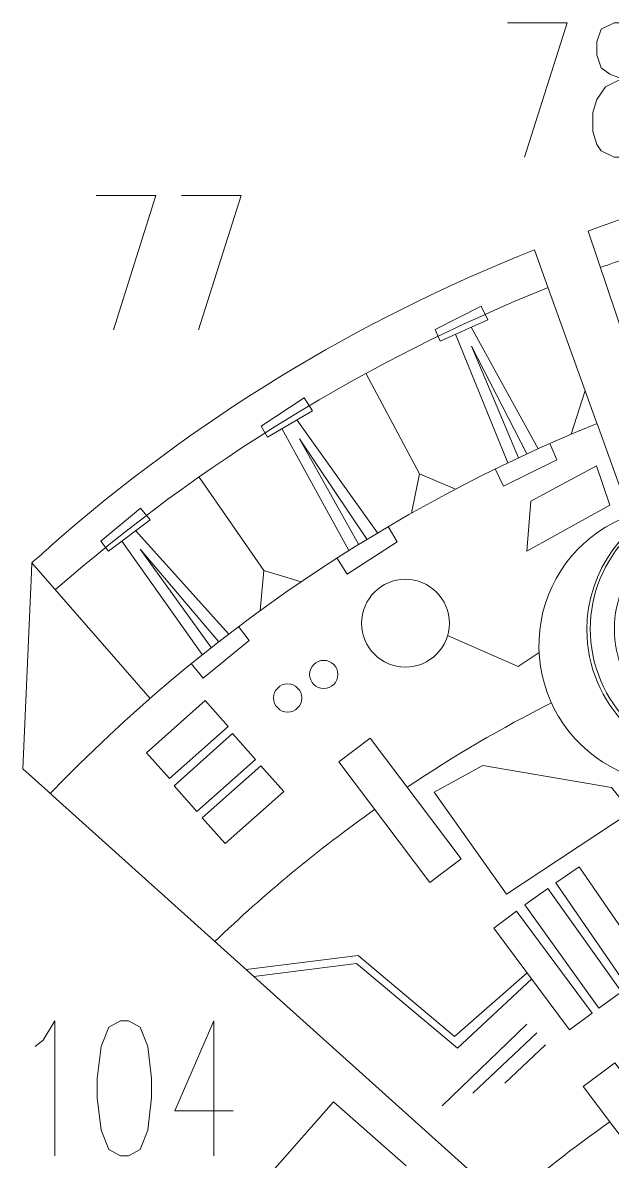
# Model space of a CAD drawing. Header units: inches. Extents: x -7.1 to 7.1, y -5.5 to 5.4.
# Drawn here: x -3.967 to -2.009, y 1.569 to 5.349 of the extents above; entities that cross this region are included whole.
import ezdxf

# ---------------------------------------------------------------- set-up
doc = ezdxf.new("R2010")
doc.units = ezdxf.units.IN
doc.header["$MEASUREMENT"] = 0
doc.layers.add('Layer 1', color=7, linetype='Continuous')

msp = doc.modelspace()

# ---------------------------------------------------------------- linework, layer by layer
at = {"layer": 'Layer 1', "color": 1, "lineweight": 9}
msp.add_ellipse((-2.6959, 3.3557), major_axis=(0, 0.1458), ratio=1, dxfattribs=at)
at = {"layer": 'Layer 1', "color": 5, "lineweight": 9}
for centre in [(-2.9674, 3.1856), (-3.0872, 3.1075)]:
    msp.add_ellipse(centre, major_axis=(0, 0.0469), ratio=1, dxfattribs=at)
at = {"layer": 'Layer 1', "color": 1, "lineweight": 9}
for points, knots in [([(-2.3568, 5.3494), (-2.3568, 5.3494), (-2.1587, 5.3494), (-2.1587, 5.3494), (-2.1587, 5.3494), (-2.1587, 5.3494), (-2.3, 4.9034), (-2.3, 4.9034)], [0, 0, 0, 0, 0.333333, 0.333333, 0.333333, 0.333333, 1, 1, 1, 1]), ([(-2.0031, 5.3494), (-2.0031, 5.3494), (-2.0455, 5.3278), (-2.0455, 5.3278), (-2.0455, 5.3278), (-2.0455, 5.3278), (-2.0599, 5.2857), (-2.0599, 5.2857), (-2.0599, 5.2857), (-2.0599, 5.2857), (-2.0599, 5.243), (-2.0599, 5.243), (-2.0599, 5.243), (-2.0599, 5.243), (-2.0455, 5.2003), (-2.0455, 5.2003), (-2.0455, 5.2003), (-2.0455, 5.2003), (-2.0175, 5.1793), (-2.0175, 5.1793), (-2.0175, 5.1793), (-2.0175, 5.1793), (-1.9607, 5.1583), (-1.9607, 5.1583), (-1.9607, 5.1583), (-1.9607, 5.1583), (-1.9183, 5.1366), (-1.9183, 5.1366), (-1.9183, 5.1366), (-1.9183, 5.1366), (-1.8903, 5.0945), (-1.8903, 5.0945), (-1.8903, 5.0945), (-1.8903, 5.0945), (-1.8758, 5.0519), (-1.8758, 5.0519), (-1.8758, 5.0519), (-1.8758, 5.0519), (-1.8758, 4.9881), (-1.8758, 4.9881), (-1.8758, 4.9881), (-1.8758, 4.9881), (-1.8903, 4.9454), (-1.8903, 4.9454), (-1.8903, 4.9454), (-1.8903, 4.9454), (-1.9043, 4.9244), (-1.9043, 4.9244), (-1.9043, 4.9244), (-1.9043, 4.9244), (-1.9467, 4.9034), (-1.9467, 4.9034), (-1.9467, 4.9034), (-1.9467, 4.9034), (-2.0031, 4.9034), (-2.0031, 4.9034), (-2.0031, 4.9034), (-2.0031, 4.9034), (-2.0455, 4.9244), (-2.0455, 4.9244), (-2.0455, 4.9244), (-2.0455, 4.9244), (-2.0599, 4.9454), (-2.0599, 4.9454), (-2.0599, 4.9454), (-2.0599, 4.9454), (-2.0739, 4.9881), (-2.0739, 4.9881), (-2.0739, 4.9881), (-2.0739, 4.9881), (-2.0739, 5.0519), (-2.0739, 5.0519), (-2.0739, 5.0519), (-2.0739, 5.0519), (-2.0599, 5.0945), (-2.0599, 5.0945), (-2.0599, 5.0945), (-2.0599, 5.0945), (-2.0315, 5.1366), (-2.0315, 5.1366), (-2.0315, 5.1366), (-2.0315, 5.1366), (-1.9891, 5.1583), (-1.9891, 5.1583), (-1.9891, 5.1583), (-1.9891, 5.1583), (-1.9327, 5.1793), (-1.9327, 5.1793), (-1.9327, 5.1793), (-1.9327, 5.1793), (-1.9043, 5.2003), (-1.9043, 5.2003), (-1.9043, 5.2003), (-1.9043, 5.2003), (-1.8903, 5.243), (-1.8903, 5.243), (-1.8903, 5.243), (-1.8903, 5.243), (-1.8903, 5.2857), (-1.8903, 5.2857), (-1.8903, 5.2857), (-1.8903, 5.2857), (-1.9043, 5.3278), (-1.9043, 5.3278), (-1.9043, 5.3278), (-1.9043, 5.3278), (-1.9467, 5.3494), (-1.9467, 5.3494), (-1.9467, 5.3494), (-1.9467, 5.3494), (-2.0031, 5.3494), (-2.0031, 5.3494)], [0, 0, 0, 0, 0.034483, 0.034483, 0.034483, 0.034483, 0.068966, 0.068966, 0.068966, 0.068966, 0.103448, 0.103448, 0.103448, 0.103448, 0.137931, 0.137931, 0.137931, 0.137931, 0.172414, 0.172414, 0.172414, 0.172414, 0.206897, 0.206897, 0.206897, 0.206897, 0.241379, 0.241379, 0.241379, 0.241379, 0.275862, 0.275862, 0.275862, 0.275862, 0.310345, 0.310345, 0.310345, 0.310345, 0.344828, 0.344828, 0.344828, 0.344828, 0.37931, 0.37931, 0.37931, 0.37931, 0.413793, 0.413793, 0.413793, 0.413793, 0.448276, 0.448276, 0.448276, 0.448276, 0.482759, 0.482759, 0.482759, 0.482759, 0.517241, 0.517241, 0.517241, 0.517241, 0.551724, 0.551724, 0.551724, 0.551724, 0.586207, 0.586207, 0.586207, 0.586207, 0.62069, 0.62069, 0.62069, 0.62069, 0.655172, 0.655172, 0.655172, 0.655172, 0.689655, 0.689655, 0.689655, 0.689655, 0.724138, 0.724138, 0.724138, 0.724138, 0.758621, 0.758621, 0.758621, 0.758621, 0.793103, 0.793103, 0.793103, 0.793103, 0.827586, 0.827586, 0.827586, 0.827586, 0.862069, 0.862069, 0.862069, 0.862069, 0.896552, 0.896552, 0.896552, 0.896552, 0.931034, 0.931034, 0.931034, 0.931034, 1, 1, 1, 1]), ([(-3.723, 4.776), (-3.723, 4.776), (-3.5249, 4.776), (-3.5249, 4.776), (-3.5249, 4.776), (-3.5249, 4.776), (-3.6661, 4.33), (-3.6661, 4.33)], [0, 0, 0, 0, 0.333333, 0.333333, 0.333333, 0.333333, 1, 1, 1, 1]), ([(-3.4401, 4.776), (-3.4401, 4.776), (-3.242, 4.776), (-3.242, 4.776), (-3.242, 4.776), (-3.242, 4.776), (-3.3837, 4.33), (-3.3837, 4.33)], [0, 0, 0, 0, 0.333333, 0.333333, 0.333333, 0.333333, 1, 1, 1, 1]), ([(-2.5807, 4.2928), (-2.5807, 4.2928), (-2.5977, 4.3312), (-2.5977, 4.3312), (-2.5977, 4.3312), (-2.5977, 4.3312), (-2.4446, 4.408), (-2.4446, 4.408), (-2.4446, 4.408), (-2.4446, 4.408), (-2.4227, 4.363), (-2.4227, 4.363), (-2.4227, 4.363), (-2.4227, 4.363), (-2.5807, 4.2928), (-2.5807, 4.2928)], [0, 0, 0, 0, 0.2, 0.2, 0.2, 0.2, 0.4, 0.4, 0.4, 0.4, 0.6, 0.6, 0.6, 0.6, 1, 1, 1, 1]), ([(-3.1539, 3.9736), (-3.1539, 3.9736), (-3.1752, 4.0098), (-3.1752, 4.0098), (-3.1752, 4.0098), (-3.1752, 4.0098), (-3.0319, 4.1036), (-3.0319, 4.1036), (-3.0319, 4.1036), (-3.0319, 4.1036), (-3.005, 4.0614), (-3.005, 4.0614), (-3.005, 4.0614), (-3.005, 4.0614), (-3.1539, 3.9736), (-3.1539, 3.9736)], [0, 0, 0, 0, 0.2, 0.2, 0.2, 0.2, 0.4, 0.4, 0.4, 0.4, 0.6, 0.6, 0.6, 0.6, 1, 1, 1, 1]), ([(-2.2167, 3.9523), (-2.2167, 3.9523), (-2.1929, 3.8984), (-2.1929, 3.8984), (-2.1929, 3.8984), (-2.1929, 3.8984), (-2.3703, 3.811), (-2.3703, 3.811), (-2.3703, 3.811), (-2.3703, 3.811), (-2.3981, 3.8679), (-2.3981, 3.8679)], [0, 0, 0, 0, 0.25, 0.25, 0.25, 0.25, 0.5, 0.5, 0.5, 0.5, 1, 1, 1, 1]), ([(-1.5124, 2.9164), (-1.7445, 2.8447), (-1.9907, 2.9748), (-2.0624, 3.2068), (-2.0624, 3.2068), (-2.1341, 3.4389), (-2.0041, 3.6852), (-1.772, 3.7569), (-1.772, 3.7569), (-1.5399, 3.8286), (-1.2937, 3.6986), (-1.222, 3.4665), (-1.222, 3.4665), (-1.1503, 3.2344), (-1.2803, 2.9881), (-1.5124, 2.9164)], [0, 0, 0, 0, 0.2, 0.2, 0.2, 0.2, 0.4, 0.4, 0.4, 0.4, 0.6, 0.6, 0.6, 0.6, 1, 1, 1, 1]), ([(-3.6821, 3.5948), (-3.6821, 3.5948), (-3.7074, 3.6284), (-3.7074, 3.6284), (-3.7074, 3.6284), (-3.7074, 3.6284), (-3.5756, 3.7378), (-3.5756, 3.7378), (-3.5756, 3.7378), (-3.5756, 3.7378), (-3.5441, 3.6989), (-3.5441, 3.6989), (-3.5441, 3.6989), (-3.5441, 3.6989), (-3.6821, 3.5948), (-3.6821, 3.5948)], [0, 0, 0, 0, 0.2, 0.2, 0.2, 0.2, 0.4, 0.4, 0.4, 0.4, 0.6, 0.6, 0.6, 0.6, 1, 1, 1, 1]), ([(-1.5361, 2.9933), (-1.7258, 2.9347), (-1.927, 3.041), (-1.9856, 3.2306), (-1.9856, 3.2306), (-2.0441, 3.4202), (-1.9379, 3.6215), (-1.7483, 3.68), (-1.7483, 3.68), (-1.5586, 3.7386), (-1.3574, 3.6324), (-1.2988, 3.4428), (-1.2988, 3.4428), (-1.2402, 3.2531), (-1.3465, 3.0519), (-1.5361, 2.9933)], [0, 0, 0, 0, 0.2, 0.2, 0.2, 0.2, 0.4, 0.4, 0.4, 0.4, 0.6, 0.6, 0.6, 0.6, 1, 1, 1, 1]), ([(-2.7533, 3.677), (-2.7533, 3.677), (-2.7236, 3.6261), (-2.7236, 3.6261), (-2.7236, 3.6261), (-2.7236, 3.6261), (-2.8898, 3.5191), (-2.8898, 3.5191), (-2.8898, 3.5191), (-2.8898, 3.5191), (-2.9239, 3.5724), (-2.9239, 3.5724)], [0, 0, 0, 0, 0.25, 0.25, 0.25, 0.25, 0.5, 0.5, 0.5, 0.5, 1, 1, 1, 1]), ([(-3.2505, 3.3454), (-3.2505, 3.3454), (-3.2152, 3.2983), (-3.2152, 3.2983), (-3.2152, 3.2983), (-3.2152, 3.2983), (-3.3682, 3.1731), (-3.3682, 3.1731), (-3.3682, 3.1731), (-3.3682, 3.1731), (-3.4082, 3.2222), (-3.4082, 3.2222)], [0, 0, 0, 0, 0.25, 0.25, 0.25, 0.25, 0.5, 0.5, 0.5, 0.5, 1, 1, 1, 1]), ([(-3.3612, 3.0988), (-3.3612, 3.0988), (-3.5559, 2.9258), (-3.5559, 2.9258), (-3.5559, 2.9258), (-3.5559, 2.9258), (-3.4798, 2.8402), (-3.4798, 2.8402), (-3.4798, 2.8402), (-3.4798, 2.8402), (-3.2851, 3.0132), (-3.2851, 3.0132), (-3.2851, 3.0132), (-3.2851, 3.0132), (-3.3612, 3.0988), (-3.3612, 3.0988)], [0, 0, 0, 0, 0.2, 0.2, 0.2, 0.2, 0.4, 0.4, 0.4, 0.4, 0.6, 0.6, 0.6, 0.6, 1, 1, 1, 1]), ([(-3.2701, 2.9895), (-3.2701, 2.9895), (-3.4647, 2.8164), (-3.4647, 2.8164), (-3.4647, 2.8164), (-3.4647, 2.8164), (-3.3886, 2.7308), (-3.3886, 2.7308), (-3.3886, 2.7308), (-3.3886, 2.7308), (-3.194, 2.9038), (-3.194, 2.9038), (-3.194, 2.9038), (-3.194, 2.9038), (-3.2701, 2.9895), (-3.2701, 2.9895)], [0, 0, 0, 0, 0.2, 0.2, 0.2, 0.2, 0.4, 0.4, 0.4, 0.4, 0.6, 0.6, 0.6, 0.6, 1, 1, 1, 1]), ([(-3.1764, 2.8827), (-3.1764, 2.8827), (-3.371, 2.7097), (-3.371, 2.7097), (-3.371, 2.7097), (-3.371, 2.7097), (-3.2949, 2.624), (-3.2949, 2.624), (-3.2949, 2.624), (-3.2949, 2.624), (-3.1002, 2.797), (-3.1002, 2.797), (-3.1002, 2.797), (-3.1002, 2.797), (-3.1764, 2.8827), (-3.1764, 2.8827)], [0, 0, 0, 0, 0.2, 0.2, 0.2, 0.2, 0.4, 0.4, 0.4, 0.4, 0.6, 0.6, 0.6, 0.6, 1, 1, 1, 1]), ([(-2.4387, 2.8835), (-2.4387, 2.8835), (-2.6001, 2.795), (-2.6001, 2.795), (-2.6001, 2.795), (-2.6001, 2.795), (-2.3606, 2.4565), (-2.3606, 2.4565), (-2.3606, 2.4565), (-2.3606, 2.4565), (-1.9465, 2.7299), (-1.9465, 2.7299), (-1.9465, 2.7299), (-1.9465, 2.7299), (-2.0116, 2.8106), (-2.0116, 2.8106), (-2.0116, 2.8106), (-2.0116, 2.8106), (-2.4387, 2.8835), (-2.4387, 2.8835)], [0, 0, 0, 0, 0.166667, 0.166667, 0.166667, 0.166667, 0.333333, 0.333333, 0.333333, 0.333333, 0.5, 0.5, 0.5, 0.5, 0.666667, 0.666667, 0.666667, 0.666667, 1, 1, 1, 1]), ([(-2.1193, 2.5469), (-2.1193, 2.5469), (-2.1965, 2.4937), (-2.1965, 2.4937), (-2.1965, 2.4937), (-2.1965, 2.4937), (-1.9574, 2.1461), (-1.9574, 2.1461), (-1.9574, 2.1461), (-1.9574, 2.1461), (-1.8802, 2.1992), (-1.8802, 2.1992), (-1.8802, 2.1992), (-1.8802, 2.1992), (-2.1193, 2.5469), (-2.1193, 2.5469)], [0, 0, 0, 0, 0.2, 0.2, 0.2, 0.2, 0.4, 0.4, 0.4, 0.4, 0.6, 0.6, 0.6, 0.6, 1, 1, 1, 1]), ([(-2.2234, 2.4749), (-2.2234, 2.4749), (-2.2996, 2.4203), (-2.2996, 2.4203), (-2.2996, 2.4203), (-2.2996, 2.4203), (-2.0539, 2.0774), (-2.0539, 2.0774), (-2.0539, 2.0774), (-2.0539, 2.0774), (-1.9777, 2.132), (-1.9777, 2.132), (-1.9777, 2.132), (-1.9777, 2.132), (-2.2234, 2.4749), (-2.2234, 2.4749)], [0, 0, 0, 0, 0.2, 0.2, 0.2, 0.2, 0.4, 0.4, 0.4, 0.4, 0.6, 0.6, 0.6, 0.6, 1, 1, 1, 1]), ([(-2.3273, 2.3998), (-2.3273, 2.3998), (-2.4025, 2.3438), (-2.4025, 2.3438), (-2.4025, 2.3438), (-2.4025, 2.3438), (-2.1505, 2.0054), (-2.1505, 2.0054), (-2.1505, 2.0054), (-2.1505, 2.0054), (-2.0753, 2.0614), (-2.0753, 2.0614), (-2.0753, 2.0614), (-2.0753, 2.0614), (-2.3273, 2.3998), (-2.3273, 2.3998)], [0, 0, 0, 0, 0.2, 0.2, 0.2, 0.2, 0.4, 0.4, 0.4, 0.4, 0.6, 0.6, 0.6, 0.6, 1, 1, 1, 1]), ([(-3.9256, 1.95), (-3.9256, 1.95), (-3.8997, 1.9718), (-3.8997, 1.9718), (-3.8997, 1.9718), (-3.8997, 1.9718), (-3.861, 2.0359), (-3.861, 2.0359), (-3.861, 2.0359), (-3.861, 2.0359), (-3.861, 1.5871), (-3.861, 1.5871)], [0, 0, 0, 0, 0.25, 0.25, 0.25, 0.25, 0.5, 0.5, 0.5, 0.5, 1, 1, 1, 1]), ([(-3.6422, 2.0359), (-3.6422, 2.0359), (-3.6808, 2.0141), (-3.6808, 2.0141), (-3.6808, 2.0141), (-3.6808, 2.0141), (-3.7064, 1.95), (-3.7064, 1.95), (-3.7064, 1.95), (-3.7064, 1.95), (-3.7195, 1.8436), (-3.7195, 1.8436), (-3.7195, 1.8436), (-3.7195, 1.8436), (-3.7195, 1.7795), (-3.7195, 1.7795), (-3.7195, 1.7795), (-3.7195, 1.7795), (-3.7064, 1.6724), (-3.7064, 1.6724), (-3.7064, 1.6724), (-3.7064, 1.6724), (-3.6808, 1.6083), (-3.6808, 1.6083), (-3.6808, 1.6083), (-3.6808, 1.6083), (-3.6422, 1.5871), (-3.6422, 1.5871), (-3.6422, 1.5871), (-3.6422, 1.5871), (-3.6163, 1.5871), (-3.6163, 1.5871), (-3.6163, 1.5871), (-3.6163, 1.5871), (-3.5776, 1.6083), (-3.5776, 1.6083), (-3.5776, 1.6083), (-3.5776, 1.6083), (-3.5517, 1.6724), (-3.5517, 1.6724), (-3.5517, 1.6724), (-3.5517, 1.6724), (-3.539, 1.7795), (-3.539, 1.7795), (-3.539, 1.7795), (-3.539, 1.7795), (-3.539, 1.8436), (-3.539, 1.8436), (-3.539, 1.8436), (-3.539, 1.8436), (-3.5517, 1.95), (-3.5517, 1.95), (-3.5517, 1.95), (-3.5517, 1.95), (-3.5776, 2.0141), (-3.5776, 2.0141), (-3.5776, 2.0141), (-3.5776, 2.0141), (-3.6163, 2.0359), (-3.6163, 2.0359), (-3.6163, 2.0359), (-3.6163, 2.0359), (-3.6422, 2.0359), (-3.6422, 2.0359)], [0, 0, 0, 0, 0.058824, 0.058824, 0.058824, 0.058824, 0.117647, 0.117647, 0.117647, 0.117647, 0.176471, 0.176471, 0.176471, 0.176471, 0.235294, 0.235294, 0.235294, 0.235294, 0.294118, 0.294118, 0.294118, 0.294118, 0.352941, 0.352941, 0.352941, 0.352941, 0.411765, 0.411765, 0.411765, 0.411765, 0.470588, 0.470588, 0.470588, 0.470588, 0.529412, 0.529412, 0.529412, 0.529412, 0.588235, 0.588235, 0.588235, 0.588235, 0.647059, 0.647059, 0.647059, 0.647059, 0.705882, 0.705882, 0.705882, 0.705882, 0.764706, 0.764706, 0.764706, 0.764706, 0.823529, 0.823529, 0.823529, 0.823529, 0.882353, 0.882353, 0.882353, 0.882353, 1, 1, 1, 1]), ([(-3.3329, 2.0359), (-3.3329, 2.0359), (-3.4616, 1.7365), (-3.4616, 1.7365), (-3.4616, 1.7365), (-3.4616, 1.7365), (-3.2683, 1.7365), (-3.2683, 1.7365)], [0, 0, 0, 0, 0.333333, 0.333333, 0.333333, 0.333333, 1, 1, 1, 1])]:
    msp.add_open_spline(points, degree=3, knots=knots, dxfattribs=at)
at = {"layer": 'Layer 1', "lineweight": 9}
for points, knots in [([(-0.2062, 4.4115), (-0.2062, 4.4115), (-0.2068, 4.9981), (-0.2068, 4.9981), (-0.2068, 4.9981), (-0.8139, 4.9961), (-1.4159, 4.8932), (-1.9888, 4.6938), (-1.9888, 4.6938), (-2.022, 4.6822), (-2.0555, 4.6702), (-2.0885, 4.658), (-2.0885, 4.658), (-2.0885, 4.658), (-1.8989, 4.0927), (-1.8989, 4.0927)], [0, 0, 0, 0, 0.2, 0.2, 0.2, 0.2, 0.4, 0.4, 0.4, 0.4, 0.6, 0.6, 0.6, 0.6, 1, 1, 1, 1]), ([(-2.2262, 4.4804), (-2.2262, 4.4804), (-2.2677, 4.5953), (-2.2677, 4.5953), (-2.2677, 4.5953), (-2.8562, 4.3628), (-3.3996, 4.0302), (-3.8741, 3.6123), (-3.8741, 3.6123), (-3.8953, 3.5936), (-3.9156, 3.5755), (-3.9366, 3.5564), (-3.9366, 3.5564), (-3.9366, 3.5564), (-3.9392, 3.4981), (-3.9392, 3.4981)], [0, 0, 0, 0, 0.2, 0.2, 0.2, 0.2, 0.4, 0.4, 0.4, 0.4, 0.6, 0.6, 0.6, 0.6, 1, 1, 1, 1]), ([(-1.8918, 4.0717), (-1.8918, 4.0717), (-1.7873, 3.76), (-1.7873, 3.76), (-1.7873, 3.76), (-1.9652, 3.7004), (-2.0934, 3.5323), (-2.0934, 3.3343), (-2.0934, 3.3343), (-2.0934, 3.0864), (-1.8924, 2.8854), (-1.6445, 2.8854), (-1.6445, 2.8854), (-1.5946, 2.8854), (-1.5466, 2.8935), (-1.5017, 2.9086), (-1.5017, 2.9086), (-1.5017, 2.9086), (-1.5007, 2.9055), (-1.5007, 2.9055), (-1.5007, 2.9055), (-1.5007, 2.9055), (-1.4268, 2.6852), (-1.4268, 2.6852)], [0, 0, 0, 0, 0.142857, 0.142857, 0.142857, 0.142857, 0.285714, 0.285714, 0.285714, 0.285714, 0.428571, 0.428571, 0.428571, 0.428571, 0.571429, 0.571429, 0.571429, 0.571429, 0.714286, 0.714286, 0.714286, 0.714286, 1, 1, 1, 1]), ([(-1.1464, 1.4898), (-1.1464, 1.4898), (-1.1818, 1.5881), (-1.1818, 1.5881), (-1.1818, 1.5881), (-1.3361, 1.5324), (-1.5084, 1.5632), (-1.6338, 1.6689), (-1.6338, 1.6689), (-1.7591, 1.7747), (-1.8186, 1.9393), (-1.7897, 2.1008), (-1.7897, 2.1008), (-1.7608, 2.2622), (-1.648, 2.396), (-1.4937, 2.4517), (-1.4937, 2.4517), (-1.4937, 2.4517), (-1.6376, 2.8503), (-1.6376, 2.8503), (-1.6376, 2.8503), (-1.7919, 2.7945), (-1.9641, 2.8254), (-2.0895, 2.9311), (-2.0895, 2.9311), (-2.2149, 3.0369), (-2.2743, 3.2015), (-2.2454, 3.363), (-2.2454, 3.363), (-2.2166, 3.5244), (-2.1037, 3.6582), (-1.9494, 3.7139), (-1.9494, 3.7139), (-1.9494, 3.7139), (-2.0558, 4.0085), (-2.0558, 4.0085)], [0, 0, 0, 0, 0.1, 0.1, 0.1, 0.1, 0.2, 0.2, 0.2, 0.2, 0.3, 0.3, 0.3, 0.3, 0.4, 0.4, 0.4, 0.4, 0.5, 0.5, 0.5, 0.5, 0.6, 0.6, 0.6, 0.6, 0.7, 0.7, 0.7, 0.7, 0.8, 0.8, 0.8, 0.8, 1, 1, 1, 1]), ([(-3.9402, 3.476), (-3.9402, 3.476), (-3.9672, 2.8722), (-3.9672, 2.8722), (-3.9672, 2.8722), (-3.9672, 2.8722), (-3.8842, 2.7977), (-3.8842, 2.7977)], [0, 0, 0, 0, 0.333333, 0.333333, 0.333333, 0.333333, 1, 1, 1, 1]), ([(-2.5107, 2.5733), (-2.5107, 2.5733), (-2.6152, 2.4946), (-2.6152, 2.4946), (-2.6152, 2.4946), (-2.6152, 2.4946), (-2.9171, 2.8952), (-2.9171, 2.8952), (-2.9171, 2.8952), (-2.9171, 2.8952), (-2.8126, 2.974), (-2.8126, 2.974), (-2.8126, 2.974), (-2.8126, 2.974), (-2.5107, 2.5733), (-2.5107, 2.5733)], [0, 0, 0, 0, 0.2, 0.2, 0.2, 0.2, 0.4, 0.4, 0.4, 0.4, 0.6, 0.6, 0.6, 0.6, 1, 1, 1, 1]), ([(-1.6989, 1.4956), (-1.6989, 1.4956), (-1.8034, 1.4169), (-1.8034, 1.4169), (-1.8034, 1.4169), (-1.8034, 1.4169), (-2.1052, 1.8176), (-2.1052, 1.8176), (-2.1052, 1.8176), (-2.1052, 1.8176), (-2.0007, 1.8963), (-2.0007, 1.8963), (-2.0007, 1.8963), (-2.0007, 1.8963), (-1.6989, 1.4956), (-1.6989, 1.4956)], [0, 0, 0, 0, 0.2, 0.2, 0.2, 0.2, 0.4, 0.4, 0.4, 0.4, 0.6, 0.6, 0.6, 0.6, 1, 1, 1, 1]), ([(-2.6935, 1.5544), (-2.6935, 1.5544), (-2.9344, 1.7669), (-2.9344, 1.7669), (-2.9344, 1.7669), (-2.9344, 1.7669), (-3.3405, 1.3064), (-3.3405, 1.3064), (-3.3405, 1.3064), (-3.3405, 1.3064), (-3.0997, 1.094), (-3.0997, 1.094)], [0, 0, 0, 0, 0.25, 0.25, 0.25, 0.25, 0.5, 0.5, 0.5, 0.5, 1, 1, 1, 1])]:
    msp.add_open_spline(points, degree=3, knots=knots, dxfattribs=at)
at = {"layer": 'Layer 1', "color": 5, "lineweight": 9}
for points in [[(-2.0478, 4.5368), (-1.9871, 4.5588), (-1.9258, 4.5799), (-1.8641, 4.6)], [(-3.8589, 3.4673), (-3.3773, 3.8873), (-2.8251, 4.2282), (-2.2224, 4.47)], [(-2.8267, 4.1843), (-2.8267, 4.1843), (-2.6491, 3.8519), (-2.6491, 3.8519)], [(-2.0992, 4.1285), (-2.0992, 4.1285), (-2.1456, 3.9832), (-2.1456, 3.9832)], [(-3.3809, 3.8412), (-3.3809, 3.8412), (-3.1668, 3.5311), (-3.1668, 3.5311)], [(-3.9366, 3.5564), (-3.9366, 3.5564), (-3.5439, 3.1062), (-3.5439, 3.1062)], [(-2.6903, 2.8116), (-2.5368, 2.914), (-2.3768, 3.0076), (-2.2112, 3.0915)], [(-3.3292, 2.2991), (-3.1634, 2.4578), (-2.9859, 2.6044), (-2.7982, 2.7374)], [(-2.5741, 1.7533), (-2.5741, 1.7533), (-2.2928, 2.0241), (-2.2928, 2.0241)], [(-2.259, 1.9955), (-2.259, 1.9955), (-2.4725, 1.795), (-2.4725, 1.795)], [(-2.2303, 1.9564), (-2.2303, 1.9564), (-2.3658, 1.8288), (-2.3658, 1.8288)], [(-2.36, 1.4284), (-2.2517, 1.5262), (-2.1371, 1.617), (-2.0168, 1.7002)]]:
    msp.add_open_spline(points, degree=3, dxfattribs=at)
at = {"layer": 'Layer 1', "color": 1, "lineweight": 9}
for points in [[(-2.0443, 4.5263), (-2.0443, 4.5263), (-2.0513, 4.5472), (-2.0513, 4.5472)], [(-2.2189, 4.4595), (-2.2189, 4.4595), (-2.226, 4.4805), (-2.226, 4.4805)], [(-2.3556, 3.8884), (-2.3556, 3.8884), (-2.5301, 4.3153), (-2.5301, 4.3153)], [(-2.4776, 4.3386), (-2.4776, 4.3386), (-2.2548, 3.9353), (-2.2548, 3.9353)], [(-3.876, 2.7903), (-3.3675, 3.3178), (-2.7499, 3.7394), (-2.0596, 4.0189)], [(-3.0567, 4.0309), (-3.0567, 4.0309), (-2.7893, 3.6557), (-2.7893, 3.6557)], [(-2.056, 4.0084), (-2.056, 4.0084), (-2.0631, 4.0294), (-2.0631, 4.0294)], [(-2.8841, 3.5976), (-2.8841, 3.5976), (-3.1062, 4.0018), (-3.1062, 4.0018)], [(-3.5921, 3.6628), (-3.5921, 3.6628), (-3.2838, 3.3202), (-3.2838, 3.3202)], [(-3.3714, 3.2518), (-3.3714, 3.2518), (-3.6379, 3.6282), (-3.6379, 3.6282)], [(-3.9402, 3.476), (-3.9402, 3.476), (-3.9392, 3.4981), (-3.9392, 3.4981)], [(-3.8677, 2.7829), (-3.8677, 2.7829), (-3.8842, 2.7977), (-3.8842, 2.7977)], [(-3.3329, 2.0359), (-3.3329, 2.0359), (-3.3329, 1.5871), (-3.3329, 1.5871)]]:
    msp.add_open_spline(points, degree=3, dxfattribs=at)
at = {"layer": 'Layer 1', "lineweight": 9}
for points in [[(-2.0633, 4.0293), (-2.0633, 4.0293), (-2.2187, 4.4596), (-2.2187, 4.4596)], [(-3.8677, 2.7829), (-3.8677, 2.7829), (-2.3682, 1.4358), (-2.3682, 1.4358)]]:
    msp.add_open_spline(points, degree=3, dxfattribs=at)
at = {"layer": 'Layer 1', "color": 5, "lineweight": 9}
for points, knots in [([(-2.3208, 3.9049), (-2.3208, 3.9049), (-2.4765, 4.2756), (-2.4765, 4.2756), (-2.4765, 4.2756), (-2.4765, 4.2756), (-2.2923, 3.9182), (-2.2923, 3.9182)], [0, 0, 0, 0, 0.333333, 0.333333, 0.333333, 0.333333, 1, 1, 1, 1]), ([(-2.8514, 3.618), (-2.8514, 3.618), (-3.0484, 3.9684), (-3.0484, 3.9684), (-3.0484, 3.9684), (-3.0484, 3.9684), (-2.8245, 3.6344), (-2.8245, 3.6344)], [0, 0, 0, 0, 0.333333, 0.333333, 0.333333, 0.333333, 1, 1, 1, 1]), ([(-2.2798, 3.7611), (-2.2798, 3.7611), (-2.0611, 3.8783), (-2.0611, 3.8783), (-2.0611, 3.8783), (-2.0611, 3.8783), (-2.0168, 3.7481), (-2.0168, 3.7481), (-2.0168, 3.7481), (-2.0168, 3.7481), (-2.2928, 3.5945), (-2.2928, 3.5945), (-2.2928, 3.5945), (-2.2928, 3.5945), (-2.2798, 3.7611), (-2.2798, 3.7611)], [0, 0, 0, 0, 0.2, 0.2, 0.2, 0.2, 0.4, 0.4, 0.4, 0.4, 0.6, 0.6, 0.6, 0.6, 1, 1, 1, 1]), ([(-2.6761, 3.7214), (-2.6761, 3.7214), (-2.6491, 3.8519), (-2.6491, 3.8519), (-2.6491, 3.8519), (-2.6491, 3.8519), (-2.5301, 3.8008), (-2.5301, 3.8008)], [0, 0, 0, 0, 0.333333, 0.333333, 0.333333, 0.333333, 1, 1, 1, 1]), ([(-3.3412, 3.2757), (-3.3412, 3.2757), (-3.5767, 3.6016), (-3.5767, 3.6016), (-3.5767, 3.6016), (-3.5767, 3.6016), (-3.3165, 3.2951), (-3.3165, 3.2951)], [0, 0, 0, 0, 0.333333, 0.333333, 0.333333, 0.333333, 1, 1, 1, 1]), ([(-3.1789, 3.3984), (-3.1789, 3.3984), (-3.1668, 3.5311), (-3.1668, 3.5311), (-3.1668, 3.5311), (-3.1668, 3.5311), (-3.0428, 3.4937), (-3.0428, 3.4937)], [0, 0, 0, 0, 0.333333, 0.333333, 0.333333, 0.333333, 1, 1, 1, 1]), ([(-2.5558, 3.3151), (-2.5558, 3.3151), (-2.3215, 3.2116), (-2.3215, 3.2116), (-2.3215, 3.2116), (-2.3215, 3.2116), (-2.2521, 3.2591), (-2.2521, 3.2591)], [0, 0, 0, 0, 0.333333, 0.333333, 0.333333, 0.333333, 1, 1, 1, 1]), ([(-2.2919, 2.1953), (-2.2919, 2.1953), (-2.5332, 1.9839), (-2.5332, 1.9839), (-2.5332, 1.9839), (-2.5332, 1.9839), (-2.8535, 2.2521), (-2.8535, 2.2521), (-2.8535, 2.2521), (-2.8535, 2.2521), (-3.2253, 2.2058), (-3.2253, 2.2058)], [0, 0, 0, 0, 0.25, 0.25, 0.25, 0.25, 0.5, 0.5, 0.5, 0.5, 1, 1, 1, 1]), ([(-3.1996, 2.1826), (-3.1996, 2.1826), (-2.8587, 2.226), (-2.8587, 2.226), (-2.8587, 2.226), (-2.8587, 2.226), (-2.5227, 1.9448), (-2.5227, 1.9448), (-2.5227, 1.9448), (-2.5227, 1.9448), (-2.2765, 2.1746), (-2.2765, 2.1746)], [0, 0, 0, 0, 0.25, 0.25, 0.25, 0.25, 0.5, 0.5, 0.5, 0.5, 1, 1, 1, 1])]:
    msp.add_open_spline(points, degree=3, knots=knots, dxfattribs=at)

doc.saveas('drawing.dxf')
